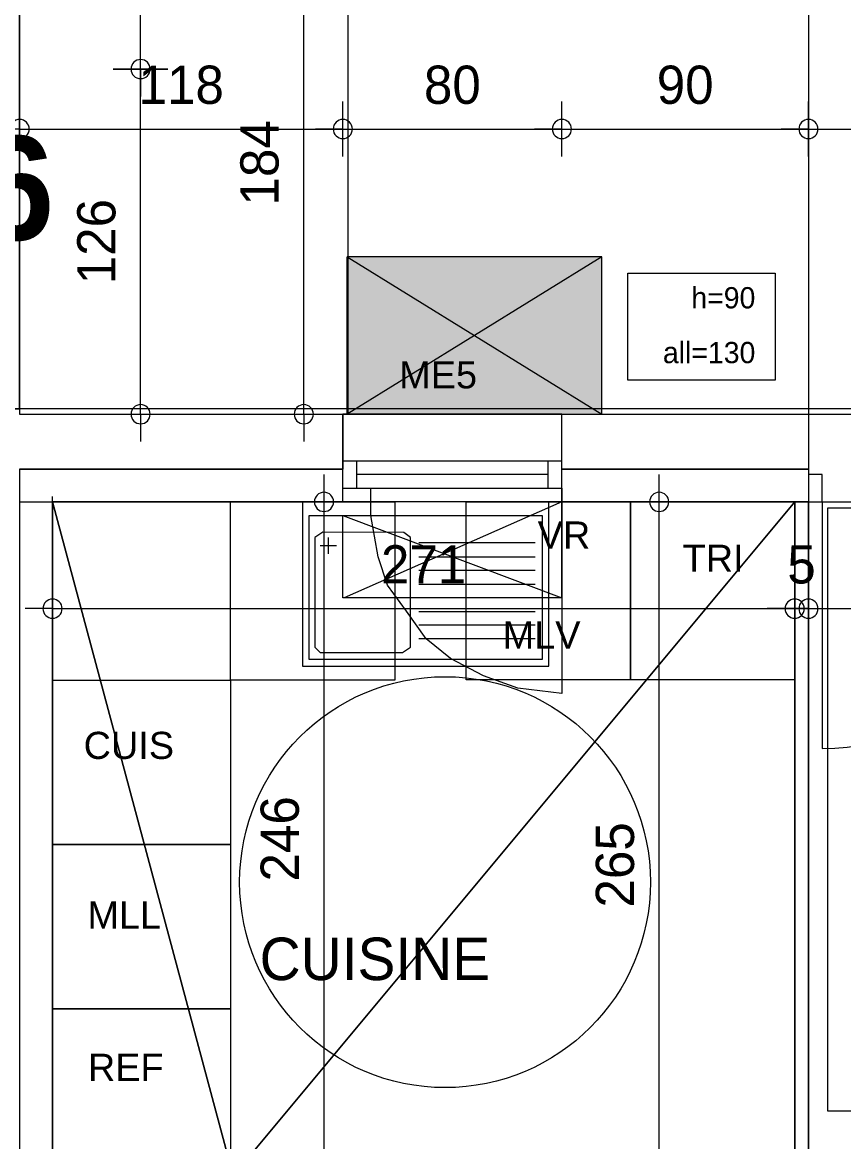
# Model space of a CAD drawing. Header units: metres. Extents: x 1.8 to 61.8, y -53.3 to -11.3.
# Drawn here: x 13.212 to 16.21, y -19.31 to -15.225 of the extents above; entities that cross this region are included whole.
import ezdxf
from ezdxf.enums import TextEntityAlignment as Align
from ezdxf.lldxf.tags import DXFTag

# ---------------------------------------------------------------- set-up
doc = ezdxf.new("R2010")
doc.units = ezdxf.units.M
doc.header["$MEASUREMENT"] = 0
for name, color, linetype in [('Calque commun', 7, 'Continuous'), ('Calque90', 7, 'Continuous'), ('Textes', 7, 'Continuous')]:
    doc.layers.add(name, color=color, linetype=linetype)
doc.styles.add('Arial14', font='arial.ttf', dxfattribs={"height": 0.098961})
doc.styles.add('Century Gothic12', font='GOTHIC.TTF', dxfattribs={"height": 0.077575})
doc.styles.add('Century Gothic18', font='GOTHIC.TTF', dxfattribs={"height": 0.139636})
doc.styles.add('Century Gothic19', font='GOTHICB.TTF', dxfattribs={"height": 0.378481})
doc.styles.add('Century Gothic21', font='GOTHIC.TTF', dxfattribs={"height": 0.155151})
tags = doc.linetypes.add('DOT2', pattern=[0.125, 0, -0.125]).pattern_tags.tags
tags[6:7] = [DXFTag(74, 4), DXFTag(75, 0), DXFTag(340, '0'), DXFTag(46, 1.0), DXFTag(50, 0.0), DXFTag(44, 0.0), DXFTag(45, 0.0)]
tags[4:5] = [DXFTag(74, 4), DXFTag(75, 0), DXFTag(340, '0'), DXFTag(46, 1.0), DXFTag(50, 0.0), DXFTag(44, 0.0), DXFTag(45, 0.0)]
tags = doc.linetypes.add('HIDDEN', pattern=[0.375, 0.25, -0.125]).pattern_tags.tags
tags[6:7] = [DXFTag(74, 4), DXFTag(75, 0), DXFTag(340, '0'), DXFTag(46, 1.0), DXFTag(50, 0.0), DXFTag(44, 0.0), DXFTag(45, 0.0)]
tags[4:5] = [DXFTag(74, 4), DXFTag(75, 0), DXFTag(340, '0'), DXFTag(46, 1.0), DXFTag(50, 0.0), DXFTag(44, 0.0), DXFTag(45, 0.0)]
tags = doc.linetypes.add('HIDDEN2', pattern=[0.1875, 0.125, -0.0625]).pattern_tags.tags
tags[6:7] = [DXFTag(74, 4), DXFTag(75, 0), DXFTag(340, '0'), DXFTag(46, 1.0), DXFTag(50, 0.0), DXFTag(44, 0.0), DXFTag(45, 0.0)]
tags[4:5] = [DXFTag(74, 4), DXFTag(75, 0), DXFTag(340, '0'), DXFTag(46, 1.0), DXFTag(50, 0.0), DXFTag(44, 0.0), DXFTag(45, 0.0)]

# ---------------------------------------------------------------- blocks, each defined once
blk = doc.blocks.new('Block51922')
at = {"layer": 'Calque commun', "color": 7, "linetype": 'Continuous', "lineweight": 18}
for p, q in [((13.2015, -16.6552), (14.3815, -16.6552)), ((15.1815, -16.6552), (16.0815, -16.6552))]:
    blk.add_line(p, q, dxfattribs=at)
at = {"layer": 'Calque commun', "color": 7, "linetype": 'Continuous', "lineweight": 9}
for p, q in [((13.2015, -16.8552), (14.3815, -16.8552)), ((15.1815, -16.8552), (16.0815, -16.8552)), ((13.2015, -16.9752), (14.3815, -16.9752)), ((15.1815, -16.9752), (16.0815, -16.9752))]:
    blk.add_line(p, q, dxfattribs=at)
blk = doc.blocks.new('@PRES_1_$$_1')
at = {"layer": 'Calque commun', "color": 5, "linetype": 'Continuous', "lineweight": 9}
blk.add_line((0.05, 0.32), (0.05, 1.22), dxfattribs=at)
at = {"layer": 'Calque commun', "color": 5, "linetype": 'Continuous', "lineweight": 9, "extrusion": (0, 0, -1)}
blk.add_arc((-0.05, 0.32), 0.9, 90, 180, dxfattribs=at)
at = {"layer": 'Calque commun', "color": 5, "linetype": 'Continuous', "lineweight": 9}
mesh = blk.add_polyface(dxfattribs=at)
corners = [(0, 0.22), (0, 0.32), (0.05, 0.32), (0.05, 0.22)]
mesh.append_faces([[corners[k] for k in face] for face in [(0, 1, 2, 3)]], dxfattribs={"color": 5})
mesh = blk.add_polyface(dxfattribs=at)
corners = [(0.95, 0.22), (0.95, 0.32), (1, 0.32), (1, 0.22)]
mesh.append_faces([[corners[k] for k in face] for face in [(0, 1, 2, 3)]], dxfattribs={"color": 5})
blk = doc.blocks.new('@PRES_1_$$_1-2')
at = {"layer": 'Calque commun', "color": 0, "linetype": 'Continuous', "lineweight": 9}
blk.add_line((0, 0), (0, 0.32), dxfattribs=at)
blk = doc.blocks.new('@PRES_1_$$_1-3')
at = {"layer": 'Calque commun', "color": 0, "linetype": 'Continuous', "lineweight": 9}
blk.add_line((0, 0), (0, 0.32), dxfattribs=at)
blk = doc.blocks.new('INTER_2D_COMB')
at = {"layer": 'Calque commun', "color": 0, "linetype": 'ByBlock', "lineweight": -2}
blk.add_blockref('@PRES_1_$$_1', (0, 0), dxfattribs=at)
at = {"layer": 'Calque commun', "color": 5, "linetype": 'ByBlock', "lineweight": -2}
blk.add_blockref('@PRES_1_$$_1-2', (0, 0), dxfattribs=at)
at = {"layer": 'Calque commun', "color": 5, "linetype": 'ByBlock', "lineweight": -2, "extrusion": (0, 0, -1), "xscale": -1, "yscale": -1, "zscale": -1, "rotation": -180}
blk.add_blockref('@PRES_1_$$_1-3', (-1, 0), dxfattribs=at)
blk = doc.blocks.new('PLACED_COMB')
at = {"layer": 'Calque commun', "color": 0, "linetype": 'ByBlock', "lineweight": -2}
blk.add_blockref('INTER_2D_COMB', (0, 0), dxfattribs=at)
blk = doc.blocks.new('Block51939')
at = {"layer": 'Calque commun', "color": 7, "linetype": 'Continuous', "lineweight": 9}
blk.add_line((13.3216, -25.3152), (13.3216, -16.9552), dxfattribs=at)
blk = doc.blocks.new('120x220')
at = {"layer": 'Calque commun', "color": 7, "linetype": 'HIDDEN', "lineweight": 9}
mesh = blk.add_polyface(dxfattribs=at)
corners = [(0, 2.2), (0, 0), (1.2, 0), (1.2, 2.2)]
mesh.append_faces([[corners[k] for k in face] for face in [(0, 1, 2, 3)]], dxfattribs={"color": 7})
blk = doc.blocks.new('@PRES_1_$$_1-13')
at = {"layer": 'Calque commun', "color": 5, "linetype": 'Continuous', "lineweight": 9}
for p, q in [((0, 0.32), (0.8, 0.32)), ((0.8, 0.15), (0, 0.15)), ((0.05, 0.05), (0.05, 0.15)), ((0.75, 0.15), (0.75, 0.05)), ((0.05, 0.1), (0.75, 0.1)), ((0.8, 0.05), (0, 0.05)), ((0, 0), (0.8, 0))]:
    blk.add_line(p, q, dxfattribs=at)
blk = doc.blocks.new('@PRES_1_$$_1-14')
at = {"layer": 'Calque commun', "color": 7, "linetype": 'Continuous', "lineweight": 9}
blk.add_line((0, 0), (0, 0.32), dxfattribs=at)
blk = doc.blocks.new('@PRES_1_$$_1-15')
at = {"layer": 'Calque commun', "color": 7, "linetype": 'Continuous', "lineweight": 9}
blk.add_line((0, 0), (0, 0.32), dxfattribs=at)
blk = doc.blocks.new('INTER_2D_COMB5')
at = {"layer": 'Calque commun', "color": 0, "linetype": 'ByBlock', "lineweight": -2}
for name in ['@PRES_1_$$_1-13', '@PRES_1_$$_1-14']:
    blk.add_blockref(name, (0, 0), dxfattribs=at)
at = {"layer": 'Calque commun', "color": 0, "linetype": 'ByBlock', "lineweight": -2, "extrusion": (0, 0, -1), "xscale": -1, "yscale": -1, "zscale": -1, "rotation": -180}
blk.add_blockref('@PRES_1_$$_1-15', (-0.8, 0), dxfattribs=at)
blk = doc.blocks.new('PLACED_COMB5')
at = {"layer": 'Calque commun', "color": 0, "linetype": 'ByBlock', "lineweight": -2}
blk.add_blockref('INTER_2D_COMB5', (0, 0), dxfattribs=at)
blk = doc.blocks.new('new179')
at = {"layer": 'Calque commun', "color": 5, "linetype": 'Continuous', "lineweight": 9}
blk.add_arc((0, 0), 0.5, 0, 359.99941, dxfattribs=at)
blk = doc.blocks.new('new180')
at = {"layer": 'Calque commun', "color": 5, "linetype": 'Continuous', "lineweight": 9}
blk.add_arc((0, 0), 0.5, 0, 359.99941, dxfattribs=at)
blk = doc.blocks.new('DimLine52511')
at = {"layer": 'Calque commun', "color": 5, "linetype": 'Continuous', "lineweight": 9}
for p, q in [((13.6432, -15.3952), (13.6432, -15.2952)), ((13.5432, -15.3952), (13.7432, -15.3952)), ((13.6432, -16.6552), (13.6432, -15.3952)), ((13.5432, -16.6552), (13.7432, -16.6552)), ((13.6432, -16.6552), (13.6432, -16.7552))]:
    blk.add_line(p, q, dxfattribs=at)
at = {"layer": 'Calque commun', "color": 5, "linetype": 'Continuous', "lineweight": 9, "xscale": 0.07000000029802322, "yscale": 0.07000000029802322, "zscale": 0.07000000029802322, "rotation": 90}
for name, p in [('new180', (13.6432, -15.3952)), ('new179', (13.6432, -16.6552))]:
    blk.add_blockref(name, p, dxfattribs=at)
at = {"layer": 'Calque commun', "color": 5, "linetype": 'Continuous', "lineweight": 9, "style": 'Century Gothic18'}
blk.add_text('126', height=0.13964, rotation=90, dxfattribs=at).set_placement((13.5932, -16.0252), align=Align.BOTTOM_CENTER)
blk = doc.blocks.new('new229')
at = {"layer": 'Calque commun', "color": 5, "linetype": 'Continuous', "lineweight": 9}
blk.add_arc((0, 0), 0.5, 0, 359.99941, dxfattribs=at)
blk = doc.blocks.new('new230')
at = {"layer": 'Calque commun', "color": 5, "linetype": 'Continuous', "lineweight": 9}
blk.add_arc((0, 0), 0.5, 0, 359.99941, dxfattribs=at)
blk = doc.blocks.new('DimLine54731')
at = {"layer": 'Calque commun', "color": 5, "linetype": 'Continuous', "lineweight": 9}
for p, q in [((13.2015, -15.7141), (13.2015, -15.5141)), ((14.3815, -15.7141), (14.3815, -15.5141)), ((13.2015, -15.6141), (13.1015, -15.6141)), ((13.2015, -15.6141), (14.3815, -15.6141)), ((14.3815, -15.6141), (14.4815, -15.6141))]:
    blk.add_line(p, q, dxfattribs=at)
at = {"layer": 'Calque commun', "color": 5, "linetype": 'Continuous', "lineweight": 9, "xscale": 0.07000000029802322, "yscale": 0.07000000029802322, "zscale": 0.07000000029802322}
for name, p in [('new229', (13.2015, -15.6141)), ('new230', (14.3815, -15.6141))]:
    blk.add_blockref(name, p, dxfattribs=at)
at = {"layer": 'Calque commun', "color": 5, "linetype": 'Continuous', "lineweight": 9, "style": 'Century Gothic18'}
blk.add_text('118', height=0.13964, dxfattribs=at).set_placement((13.7915, -15.5641), align=Align.BOTTOM_CENTER)
blk = doc.blocks.new('new231')
at = {"layer": 'Calque commun', "color": 5, "linetype": 'Continuous', "lineweight": 9}
blk.add_arc((0, 0), 0.5, 0, 359.99941, dxfattribs=at)
blk = doc.blocks.new('new232')
at = {"layer": 'Calque commun', "color": 5, "linetype": 'Continuous', "lineweight": 9}
blk.add_arc((0, 0), 0.5, 0, 359.99941, dxfattribs=at)
blk = doc.blocks.new('DimLine54739')
at = {"layer": 'Calque commun', "color": 5, "linetype": 'Continuous', "lineweight": 9}
for p, q in [((14.3815, -15.7141), (14.3815, -15.5141)), ((15.1815, -15.7141), (15.1815, -15.5141)), ((14.3815, -15.6141), (14.2815, -15.6141)), ((14.3815, -15.6141), (15.1815, -15.6141)), ((15.1815, -15.6141), (15.2815, -15.6141))]:
    blk.add_line(p, q, dxfattribs=at)
at = {"layer": 'Calque commun', "color": 5, "linetype": 'Continuous', "lineweight": 9, "xscale": 0.07000000029802322, "yscale": 0.07000000029802322, "zscale": 0.07000000029802322}
for name, p in [('new231', (14.3815, -15.6141)), ('new232', (15.1815, -15.6141))]:
    blk.add_blockref(name, p, dxfattribs=at)
at = {"layer": 'Calque commun', "color": 5, "linetype": 'Continuous', "lineweight": 9, "style": 'Century Gothic18'}
blk.add_text('80', height=0.13964, dxfattribs=at).set_placement((14.7815, -15.5641), align=Align.BOTTOM_CENTER)
blk = doc.blocks.new('new233')
at = {"layer": 'Calque commun', "color": 5, "linetype": 'Continuous', "lineweight": 9}
blk.add_arc((0, 0), 0.5, 0, 359.99941, dxfattribs=at)
blk = doc.blocks.new('new234')
at = {"layer": 'Calque commun', "color": 5, "linetype": 'Continuous', "lineweight": 9}
blk.add_arc((0, 0), 0.5, 0, 359.99941, dxfattribs=at)
blk = doc.blocks.new('DimLine54747')
at = {"layer": 'Calque commun', "color": 5, "linetype": 'Continuous', "lineweight": 9}
for p, q in [((15.1815, -15.7141), (15.1815, -15.5141)), ((16.0815, -15.7141), (16.0815, -15.5141)), ((15.1815, -15.6141), (15.0815, -15.6141)), ((15.1815, -15.6141), (16.0815, -15.6141)), ((16.0815, -15.6141), (16.1815, -15.6141))]:
    blk.add_line(p, q, dxfattribs=at)
at = {"layer": 'Calque commun', "color": 5, "linetype": 'Continuous', "lineweight": 9, "xscale": 0.07000000029802322, "yscale": 0.07000000029802322, "zscale": 0.07000000029802322}
for name, p in [('new233', (15.1815, -15.6141)), ('new234', (16.0815, -15.6141))]:
    blk.add_blockref(name, p, dxfattribs=at)
at = {"layer": 'Calque commun', "color": 5, "linetype": 'Continuous', "lineweight": 9, "style": 'Century Gothic18'}
blk.add_text('90', height=0.13964, dxfattribs=at).set_placement((15.6315, -15.5641), align=Align.BOTTOM_CENTER)
blk = doc.blocks.new('new235')
at = {"layer": 'Calque commun', "color": 5, "linetype": 'Continuous', "lineweight": 9}
blk.add_arc((0, 0), 0.5, 0, 359.99941, dxfattribs=at)
blk = doc.blocks.new('new236')
at = {"layer": 'Calque commun', "color": 5, "linetype": 'Continuous', "lineweight": 9}
blk.add_arc((0, 0), 0.5, 0, 359.99941, dxfattribs=at)
blk = doc.blocks.new('DimLine54755')
at = {"layer": 'Calque commun', "color": 5, "linetype": 'Continuous', "lineweight": 9}
for p, q in [((16.0815, -15.7141), (16.0815, -15.5141)), ((17.0815, -15.7141), (17.0815, -15.5141)), ((16.0815, -15.6141), (15.9815, -15.6141)), ((16.0815, -15.6141), (17.0815, -15.6141)), ((17.0815, -15.6141), (17.1815, -15.6141))]:
    blk.add_line(p, q, dxfattribs=at)
at = {"layer": 'Calque commun', "color": 5, "linetype": 'Continuous', "lineweight": 9, "xscale": 0.07000000029802322, "yscale": 0.07000000029802322, "zscale": 0.07000000029802322}
for name, p in [('new235', (16.0815, -15.6141)), ('new236', (17.0815, -15.6141))]:
    blk.add_blockref(name, p, dxfattribs=at)
at = {"layer": 'Calque commun', "color": 5, "linetype": 'Continuous', "lineweight": 9, "style": 'Century Gothic18'}
blk.add_text('100', height=0.13964, dxfattribs=at).set_placement((16.5815, -15.5641), align=Align.BOTTOM_CENTER)
blk = doc.blocks.new('new243')
at = {"layer": 'Calque commun', "color": 5, "linetype": 'Continuous', "lineweight": 9}
blk.add_arc((0, 0), 0.5, 0, 359.99941, dxfattribs=at)
blk = doc.blocks.new('new244')
at = {"layer": 'Calque commun', "color": 5, "linetype": 'Continuous', "lineweight": 9}
blk.add_arc((0, 0), 0.5, 0, 359.99941, dxfattribs=at)
blk = doc.blocks.new('DimLine54791')
at = {"layer": 'Calque commun', "color": 5, "linetype": 'Continuous', "lineweight": 9}
for p, q in [((14.2389, -14.8198), (14.2389, -14.7198)), ((14.1389, -14.8198), (14.3389, -14.8198)), ((14.2389, -16.6552), (14.2389, -14.8198)), ((14.1389, -16.6552), (14.3389, -16.6552)), ((14.2389, -16.6552), (14.2389, -16.7552))]:
    blk.add_line(p, q, dxfattribs=at)
at = {"layer": 'Calque commun', "color": 5, "linetype": 'Continuous', "lineweight": 9, "xscale": 0.07000000029802322, "yscale": 0.07000000029802322, "zscale": 0.07000000029802322, "rotation": 90}
for name, p in [('new244', (14.2389, -14.8198)), ('new243', (14.2389, -16.6552))]:
    blk.add_blockref(name, p, dxfattribs=at)
at = {"layer": 'Calque commun', "color": 5, "linetype": 'Continuous', "lineweight": 9, "style": 'Century Gothic18'}
blk.add_text('184', height=0.13964, rotation=90, dxfattribs=at).set_placement((14.1889, -15.7375), align=Align.BOTTOM_CENTER)
blk = doc.blocks.new('new267')
at = {"layer": 'Calque commun', "color": 5, "linetype": 'Continuous', "lineweight": 9}
blk.add_arc((0, 0), 0.5, 0, 359.99941, dxfattribs=at)
blk = doc.blocks.new('new268')
at = {"layer": 'Calque commun', "color": 5, "linetype": 'Continuous', "lineweight": 9}
blk.add_arc((0, 0), 0.5, 0, 359.99941, dxfattribs=at)
blk = doc.blocks.new('DimLine55104')
at = {"layer": 'Calque commun', "color": 5, "linetype": 'Continuous', "lineweight": 9}
for p, q in [((13.6432, -14.7998), (13.6432, -14.6998)), ((13.5432, -14.7998), (13.7432, -14.7998)), ((13.6432, -15.3952), (13.6432, -14.7998)), ((13.7432, -15.3952), (13.5432, -15.3952)), ((13.6432, -15.3952), (13.6432, -15.4952))]:
    blk.add_line(p, q, dxfattribs=at)
at = {"layer": 'Calque commun', "color": 5, "linetype": 'Continuous', "lineweight": 9, "xscale": 0.07000000029802322, "yscale": 0.07000000029802322, "zscale": 0.07000000029802322, "rotation": 90}
for name, p in [('new268', (13.6432, -14.7998)), ('new267', (13.6432, -15.3952))]:
    blk.add_blockref(name, p, dxfattribs=at)
at = {"layer": 'Calque commun', "color": 5, "linetype": 'Continuous', "lineweight": 9, "style": 'Century Gothic18'}
blk.add_text('60', height=0.13964, rotation=90, dxfattribs=at).set_placement((13.5932, -15.0975), align=Align.BOTTOM_CENTER)
blk = doc.blocks.new('xmodule1pcent')
at = {"layer": 'Calque commun', "color": 5, "linetype": 'Continuous', "lineweight": 9}
blk.add_arc((0, 0), 0.5, 0, 359.99941, dxfattribs=at)
blk = doc.blocks.new('xmodule1pcent2')
at = {"layer": 'Calque commun', "color": 5, "linetype": 'Continuous', "lineweight": 9}
blk.add_arc((0, 0), 0.5, 0, 359.99941, dxfattribs=at)
blk = doc.blocks.new('DimLine53246')
at = {"layer": 'Calque commun', "color": 5, "linetype": 'Continuous', "lineweight": 9}
for p, q in [((16.0815, -18.1163), (16.0815, -18.3163)), ((17.3815, -18.1163), (17.3815, -18.3163)), ((16.0815, -18.2163), (15.9815, -18.2163)), ((16.0815, -18.2163), (17.3815, -18.2163)), ((17.3815, -18.2163), (17.4815, -18.2163))]:
    blk.add_line(p, q, dxfattribs=at)
at = {"layer": 'Calque commun', "color": 5, "linetype": 'Continuous', "lineweight": 9, "xscale": 0.07000000029802322, "yscale": 0.07000000029802322, "zscale": 0.07000000029802322}
for name, p in [('xmodule1pcent', (16.0815, -18.2163)), ('xmodule1pcent2', (17.3815, -18.2163))]:
    blk.add_blockref(name, p, dxfattribs=at)
at = {"layer": 'Calque commun', "color": 5, "linetype": 'Continuous', "lineweight": 9, "style": 'Century Gothic18'}
blk.add_text('130', height=0.13964, dxfattribs=at).set_placement((16.7315, -18.1663), align=Align.BOTTOM_CENTER)
blk = doc.blocks.new('xmodule1pcent3')
at = {"layer": 'Calque commun', "color": 5, "linetype": 'Continuous', "lineweight": 9}
blk.add_arc((0, 0), 0.5, 0, 359.99941, dxfattribs=at)
blk = doc.blocks.new('xmodule1pcent4')
at = {"layer": 'Calque commun', "color": 5, "linetype": 'Continuous', "lineweight": 9}
blk.add_arc((0, 0), 0.5, 0, 359.99941, dxfattribs=at)
blk = doc.blocks.new('DimLine55267')
at = {"layer": 'Calque commun', "color": 5, "linetype": 'Continuous', "lineweight": 9}
for p, q in [((13.3216, -18.1163), (13.3216, -18.3163)), ((16.0315, -18.1163), (16.0315, -18.3163)), ((13.3216, -18.2163), (13.2215, -18.2163)), ((13.3216, -18.2163), (16.0315, -18.2163)), ((16.0315, -18.2163), (16.1315, -18.2163))]:
    blk.add_line(p, q, dxfattribs=at)
at = {"layer": 'Calque commun', "color": 5, "linetype": 'Continuous', "lineweight": 9, "xscale": 0.07000000029802322, "yscale": 0.07000000029802322, "zscale": 0.07000000029802322}
for name, p in [('xmodule1pcent3', (13.3216, -18.2163)), ('xmodule1pcent4', (16.0315, -18.2163))]:
    blk.add_blockref(name, p, dxfattribs=at)
at = {"layer": 'Calque commun', "color": 5, "linetype": 'Continuous', "lineweight": 9, "style": 'Century Gothic18'}
blk.add_text('271', height=0.13964, dxfattribs=at).set_placement((14.6765, -18.1663), align=Align.BOTTOM_CENTER)
blk = doc.blocks.new('xmodule1pcent5')
at = {"layer": 'Calque commun', "color": 5, "linetype": 'Continuous', "lineweight": 9}
blk.add_arc((0, 0), 0.5, 0, 359.99941, dxfattribs=at)
blk = doc.blocks.new('xmodule1pcent6')
at = {"layer": 'Calque commun', "color": 5, "linetype": 'Continuous', "lineweight": 9}
blk.add_arc((0, 0), 0.5, 0, 359.99941, dxfattribs=at)
blk = doc.blocks.new('DimLine55275')
at = {"layer": 'Calque commun', "color": 5, "linetype": 'Continuous', "lineweight": 9}
for p, q in [((16.0315, -18.1163), (16.0315, -18.3163)), ((16.0815, -18.1163), (16.0815, -18.3163)), ((16.0315, -18.2163), (15.9315, -18.2163)), ((16.0315, -18.2163), (16.0815, -18.2163)), ((16.0815, -18.2163), (16.1815, -18.2163))]:
    blk.add_line(p, q, dxfattribs=at)
at = {"layer": 'Calque commun', "color": 5, "linetype": 'Continuous', "lineweight": 9, "xscale": 0.07000000029802322, "yscale": 0.07000000029802322, "zscale": 0.07000000029802322}
for name, p in [('xmodule1pcent5', (16.0315, -18.2163)), ('xmodule1pcent6', (16.0815, -18.2163))]:
    blk.add_blockref(name, p, dxfattribs=at)
at = {"layer": 'Calque commun', "color": 5, "linetype": 'Continuous', "lineweight": 9, "style": 'Century Gothic18'}
blk.add_text('5', height=0.1396, dxfattribs=at).set_placement((16.0565, -18.1663), align=Align.BOTTOM_CENTER)
blk = doc.blocks.new('xmodule1pcent27')
at = {"layer": 'Calque commun', "color": 5, "linetype": 'Continuous', "lineweight": 9}
blk.add_arc((0, 0), 0.5, 0, 359.99941, dxfattribs=at)
blk = doc.blocks.new('xmodule1pcent28')
at = {"layer": 'Calque commun', "color": 5, "linetype": 'Continuous', "lineweight": 9}
blk.add_arc((0, 0), 0.5, 0, 359.99941, dxfattribs=at)
blk = doc.blocks.new('DimLine55678')
at = {"layer": 'Calque commun', "color": 5, "linetype": 'Continuous', "lineweight": 9}
for p, q in [((15.5367, -17.8266), (15.5367, -17.7266)), ((15.6367, -17.8266), (15.4367, -17.8266)), ((15.5367, -20.4766), (15.5367, -17.8266)), ((15.6367, -20.4766), (15.4367, -20.4766)), ((15.5367, -20.4766), (15.5367, -20.5766))]:
    blk.add_line(p, q, dxfattribs=at)
at = {"layer": 'Calque commun', "color": 5, "linetype": 'Continuous', "lineweight": 9, "xscale": 0.07000000029802322, "yscale": 0.07000000029802322, "zscale": 0.07000000029802322, "rotation": 90}
for name, p in [('xmodule1pcent28', (15.5367, -17.8266)), ('xmodule1pcent27', (15.5367, -20.4766))]:
    blk.add_blockref(name, p, dxfattribs=at)
at = {"layer": 'Calque commun', "color": 5, "linetype": 'Continuous', "lineweight": 9, "style": 'Century Gothic18'}
blk.add_text('265', height=0.13964, rotation=90, dxfattribs=at).set_placement((15.4867, -19.1516), align=Align.BOTTOM_CENTER)
blk = doc.blocks.new('xmodule1pcent31')
at = {"layer": 'Calque commun', "color": 5, "linetype": 'Continuous', "lineweight": 9}
blk.add_arc((0, 0), 0.5, 0, 359.99941, dxfattribs=at)
blk = doc.blocks.new('xmodule1pcent32')
at = {"layer": 'Calque commun', "color": 5, "linetype": 'Continuous', "lineweight": 9}
blk.add_arc((0, 0), 0.5, 0, 359.99941, dxfattribs=at)
blk = doc.blocks.new('DimLine55694')
at = {"layer": 'Calque commun', "color": 5, "linetype": 'Continuous', "lineweight": 9}
for p, q in [((14.3129, -17.8266), (14.3129, -17.7266)), ((14.2129, -17.8266), (14.4129, -17.8266)), ((14.3129, -20.2866), (14.3129, -17.8266)), ((14.2129, -20.2866), (14.4129, -20.2866)), ((14.3129, -20.2866), (14.3129, -20.3866))]:
    blk.add_line(p, q, dxfattribs=at)
at = {"layer": 'Calque commun', "color": 5, "linetype": 'Continuous', "lineweight": 9, "xscale": 0.07000000029802322, "yscale": 0.07000000029802322, "zscale": 0.07000000029802322, "rotation": 90}
for name, p in [('xmodule1pcent32', (14.3129, -17.8266)), ('xmodule1pcent31', (14.3129, -20.2866))]:
    blk.add_blockref(name, p, dxfattribs=at)
at = {"layer": 'Calque commun', "color": 5, "linetype": 'Continuous', "lineweight": 9, "style": 'Century Gothic18'}
blk.add_text('246', height=0.13964, rotation=90, dxfattribs=at).set_placement((14.2629, -19.0566), align=Align.BOTTOM_CENTER)
blk = doc.blocks.new('_15-2')
at = {"layer": 'Calque90', "color": 6, "linetype": 'ByBlock', "lineweight": 9}
for p, q in [((0.9, 0.6), (0, 0.6)), ((0, 0.6), (0, 0)), ((0.9, 0), (0.9, 0.6)), ((0.025, 0.025), (0.025, 0.55)), ((0.025, 0.55), (0.875, 0.55)), ((0.875, 0.55), (0.875, 0.025)), ((0.075, 0.49), (0.045, 0.47)), ((0.045, 0.47), (0.045, 0.07)), ((0.37, 0.4888), (0.075, 0.49)), ((0.095, 0.4099), (0.095, 0.4699)), ((0.395, 0.47), (0.37, 0.4888)), ((0.395, 0.07), (0.395, 0.47)), ((0.85, 0.45), (0.425, 0.45)), ((0.125, 0.4398), (0.065, 0.44)), ((0.425, 0.4), (0.85, 0.4)), ((0.85, 0.35), (0.425, 0.35)), ((0.425, 0.3), (0.85, 0.3)), ((0.85, 0.25), (0.425, 0.25)), ((0.425, 0.2), (0.85, 0.2)), ((0.85, 0.15), (0.425, 0.15)), ((0.85, 0.1), (0.425, 0.1)), ((0.045, 0.07), (0.065, 0.05)), ((0.045, 0.07), (0.065, 0.05)), ((0.065, 0.05), (0.365, 0.05)), ((0.365, 0.05), (0.395, 0.07)), ((0, 0), (0.9, 0)), ((0.875, 0.025), (0.025, 0.025))]:
    blk.add_line(p, q, dxfattribs=at)
blk = doc.blocks.new('60x65')
at = {"layer": 'Calque commun', "color": 7, "linetype": 'HIDDEN', "lineweight": 9}
mesh = blk.add_polyface(dxfattribs=at)
corners = [(0, 0.6), (0.65, 0.6), (0.65, 0), (0, 0)]
mesh.append_faces([[corners[k] for k in face] for face in [(0, 1, 2, 3)]], dxfattribs={"color": 7})
blk = doc.blocks.new('xmodule1pcent67')
at = {"layer": 'Calque commun', "color": 15, "linetype": 'Continuous', "lineweight": 18}
for p, q in [((16.0315, -17.8266), (16.0315, -20.3966)), ((16.0815, -17.8266), (16.0315, -17.8266)), ((16.0815, -17.8266), (16.0815, -20.3966))]:
    blk.add_line(p, q, dxfattribs=at)
at = {"layer": 'Calque commun', "color": 7, "linetype": 'HIDDEN', "lineweight": 9, "extrusion": (0, -1.22461e-16, -1)}
blk.add_arc((-14.7548, -19.2147), 0.75, 270, 269.9994, dxfattribs=at)
at = {"layer": 'Calque commun', "color": 5, "linetype": 'Continuous', "lineweight": 9}
for name in ['DimLine55694', 'DimLine55678', 'DimLine55267', 'DimLine55275', 'DimLine53246']:
    blk.add_blockref(name, (0, 0), dxfattribs=at)
at = {"layer": 'Calque commun', "color": 0, "linetype": 'ByBlock', "lineweight": -2, "rotation": -90.00000000000001}
for p in [(13.9715, -17.8268), (14.8315, -17.8267), (15.4315, -17.8266)]:
    blk.add_blockref('60x65', p, dxfattribs=at)
at = {"layer": 'Calque commun', "color": 0, "linetype": 'DOT2', "lineweight": -2}
blk.add_blockref('_15-2', (14.2339, -18.4266), dxfattribs=at)
at = {"layer": 'Calque commun', "color": 0, "linetype": 'ByBlock', "lineweight": -2}
for name, p in [('120x220', (16.1509, -20.049)), ('60x65', (13.3216, -19.0768)), ('60x65', (13.3216, -19.6768)), ('60x65', (13.3216, -20.2768))]:
    blk.add_blockref(name, p, dxfattribs=at)
at = {"layer": 'Textes', "color": 5, "linetype": 'ByBlock', "lineweight": -2, "style": 'Arial14'}
for s, p in [('TRI', (15.6223, -18.1115)), ('MLV', (14.9652, -18.3916)), ('CUIS', (13.4351, -18.7945)), ('MLL', (13.4491, -19.4138)), ('REF', (13.4508, -19.9697))]:
    blk.add_text(s, height=0.09896, dxfattribs=at).set_placement(p, align=Align.BOTTOM_LEFT)
at = {"layer": 'Textes', "color": 5, "linetype": 'ByBlock', "lineweight": -2, "style": 'Century Gothic21'}
blk.add_text('CUISINE', height=0.15515, dxfattribs=at).set_placement((14.0777, -19.4171), align=Align.TOP_LEFT)
at = {"layer": 'Calque commun', "color": 9, "linetype": 'Continuous', "lineweight": 18}
mesh = blk.add_polyface(dxfattribs=at)
corners = [(13.3216, -17.8268), (13.3216, -20.2866), (13.9816, -20.2866), (13.3216, -26.1866), (16.9815, -22.4041), (13.9816, -21.0066), (16.0315, -20.4766), (16.9815, -21.654), (17.0395, -21.5019), (13.3216, -21.0066), (18.2659, -20.4766), (17.262, -21.3766), (18.2659, -21.3766), (17.1586, -21.4553), (19.2815, -26.1866), (19.2815, -22.4041), (16.0315, -17.8266), (17.262, -21.4566)]
mesh.append_faces([[corners[k] for k in face] for face in [(3, 5, 9), (10, 11, 12)]], dxfattribs={"vtx0": -1, "color": 9})
mesh.append_faces([[corners[k] for k in face] for face in [(13, 11, 8), (0, 2, 16)]], dxfattribs={"vtx0": -1, "vtx1": -1, "color": 9})
mesh.append_faces([[corners[k] for k in face] for face in [(3, 4, 5), (6, 5, 7), (6, 8, 11)]], dxfattribs={"vtx0": -1, "vtx1": -1, "vtx2": -1, "color": 9})
mesh.append_faces([[corners[k] for k in face] for face in [(6, 7, 8), (6, 2, 5)]], dxfattribs={"vtx0": -1, "vtx2": -1, "color": 9})
mesh.append_faces([[corners[k] for k in face] for face in [(15, 4, 14)]], dxfattribs={"vtx1": -1, "color": 9})
mesh.append_faces([[corners[k] for k in face] for face in [(3, 14, 4), (10, 6, 11), (4, 7, 5), (6, 16, 2)]], dxfattribs={"vtx1": -1, "vtx2": -1, "color": 9})
mesh.append_faces([[corners[k] for k in face] for face in [(0, 1, 2), (13, 17, 11)]], dxfattribs={"vtx2": -1, "color": 9})
at = {"layer": 'Calque commun', "color": 9, "linetype": 'Continuous', "lineweight": 9}
mesh = blk.add_polyface(dxfattribs=at)
corners = [(17.3815, -20.3966), (16.0815, -20.3966), (16.0815, -17.8266), (17.3815, -17.8266)]
mesh.append_faces([[corners[k] for k in face] for face in [(0, 1, 2, 3)]], dxfattribs={"color": 9})

msp = doc.modelspace()

# ---------------------------------------------------------------- linework, layer by layer
at = {"layer": 'Calque commun', "color": 7, "linetype": 'HIDDEN', "lineweight": 9, "flags": 128}
msp.add_lwpolyline([(15.3271, -16.0812), (14.3977, -16.0812), (14.3977, -16.6552), (15.3271, -16.6552), (15.3271, -16.0812), (14.3977, -16.6552), (14.3977, -16.0812), (15.3271, -16.6552)], dxfattribs=at)
at = {"layer": 'Calque commun', "color": 7, "linetype": 'HIDDEN2', "lineweight": 9, "flags": 128}
msp.add_lwpolyline([(15.1815, -16.9251), (15.1815, -17.6751), (15.02, -17.6555), (14.8955, -17.6096), (14.7743, -17.5474), (14.6858, -17.4753), (14.6137, -17.3737), (14.5449, -17.2787), (14.5107, -17.1751), (14.4833, -17.0251), (14.4833, -16.9251)], dxfattribs=at)
at = {"layer": 'Calque commun', "color": 21, "linetype": 'HIDDEN2', "lineweight": 9, "flags": 128}
msp.add_lwpolyline([(15.1815, -16.9752), (15.1815, -17.3252), (14.3815, -17.3252), (14.3815, -17.0252), (15.1815, -17.3252), (15.1815, -16.9752), (14.3866, -17.3252)], dxfattribs=at)
at = {"layer": 'Calque commun', "color": 12, "linetype": 'Continuous', "lineweight": 18}
for points in [[(14.3815, -16.6552, 0), (14.3815, -16.8152, 0), (14.3815, -16.8552, 0), (13.2015, -16.8552, 0), (13.2015, -25.4552, 0), (14.8015, -25.4552, 0), (14.8015, -25.6552, 0)], [(16.0815, -16.6552, 0), (16.0815, -16.8552, 0), (15.1815, -16.8552, 0), (15.1815, -16.6552, 0)], [(16.0815, -16.6552, 0), (16.0815, -16.8552, 0), (15.1815, -16.8552, 0), (15.1815, -16.6552, 0)]]:
    msp.add_polyline3d(points, dxfattribs=at)
at = {"layer": 'Calque commun', "color": 43, "linetype": 'HIDDEN', "lineweight": 9}
msp.add_trace([(15.3271, -16.0812), (14.3977, -16.0812), (15.3271, -16.6552), (14.3977, -16.6552)], dxfattribs=at)

# ---------------------------------------------------------------- block references
at = {"layer": 'Calque commun', "color": 0, "linetype": 'ByBlock', "lineweight": -2}
for name, p in [('120x220', (13.2015, -16.6552)), ('120x220', (16.0815, -16.6552)), ('Block51939', (0, 0)), ('Block51922', (0, 0)), ('xmodule1pcent67', (0, 0.8514))]:
    msp.add_blockref(name, p, dxfattribs=at)
at = {"layer": 'Calque commun', "color": 5, "linetype": 'Continuous', "lineweight": 9}
for name in ['DimLine55104', 'DimLine54791', 'DimLine52511', 'DimLine54731', 'DimLine54739', 'DimLine54747', 'DimLine54755']:
    msp.add_blockref(name, (0, 0), dxfattribs=at)
at = {"layer": 'Calque commun', "color": 0, "linetype": 'ByBlock', "lineweight": -2, "extrusion": (0, 0, -1), "xscale": -1, "yscale": -1, "zscale": -1, "rotation": -180}
msp.add_blockref('PLACED_COMB5', (-15.1815, -16.9752), dxfattribs=at)
at = {"layer": 'Calque commun', "color": 0, "linetype": 'ByBlock', "lineweight": -2, "extrusion": (0, 0, -1), "xscale": -1, "yscale": -1, "zscale": -1}
msp.add_blockref('PLACED_COMB', (-16.0815, -16.6552), dxfattribs=at)

# ---------------------------------------------------------------- texts
at = {"layer": 'Calque commun', "color": 5, "linetype": 'ByBlock', "lineweight": -2, "insert": (15.8878, -16.1912), "char_height": 0.07758, "attachment_point": 3, "line_spacing_factor": 1.546883, "style": 'Century Gothic12'}
msp.add_mtext('h=90\\Pall=130', dxfattribs=at)
at = {"layer": 'Textes', "color": 5, "linetype": 'ByBlock', "lineweight": -2}
for s, height, style, p in [('6', 0.3785, 'Century Gothic19', (13.0471, -16.1322)), ('ME5', 0.09896, 'Arial14', (14.5874, -16.5905))]:
    msp.add_text(s, height=height, dxfattribs=dict(at, style=style)).set_placement(p, align=Align.BOTTOM_LEFT)
at = {"layer": 'Textes', "color": 5, "linetype": 'ByBlock', "lineweight": -2, "style": 'Arial14'}
msp.add_text('VR', height=0.09896, dxfattribs=at).set_placement((15.2851, -17.1752), align=Align.BOTTOM_RIGHT)

# ---------------------------------------------------------------- meshes
at = {"layer": 'Calque commun', "color": 7, "linetype": 'Continuous', "lineweight": 9}
mesh = msp.add_polyface(dxfattribs=at)
corners = [(61.7636, -11.3086), (1.7636, -11.3086), (1.7636, -53.3086), (61.7636, -53.3086)]
mesh.append_faces([[corners[k] for k in face] for face in [(0, 1, 2, 3)]], dxfattribs={"color": 7})
at = {"layer": 'Calque commun', "color": 9, "linetype": 'Continuous', "lineweight": 9}
mesh = msp.add_polyface(dxfattribs=at)
corners = [(19.6015, -23.7998), (26.0015, -23.7998), (19.4015, -16.6352), (13.2015, -16.6352), (13.2015, -14.7998), (13.0015, -16.6352), (19.6015, -25.6352), (13.0015, -25.6352), (13.0015, -23.7998), (6.6016, -23.7998), (6.6016, -14.7998), (26.0015, -14.7998), (19.4015, -14.7998)]
mesh.append_faces([[corners[k] for k in face] for face in [(11, 2, 1)]], dxfattribs={"vtx0": -1, "vtx1": -1, "color": 9})
mesh.append_faces([[corners[k] for k in face] for face in [(0, 2, 8)]], dxfattribs={"vtx0": -1, "vtx1": -1, "vtx2": -1, "color": 9})
mesh.append_faces([[corners[k] for k in face] for face in [(0, 8, 7), (5, 9, 8)]], dxfattribs={"vtx0": -1, "vtx2": -1, "color": 9})
mesh.append_faces([[corners[k] for k in face] for face in [(3, 4, 5), (6, 0, 7)]], dxfattribs={"vtx1": -1, "color": 9})
mesh.append_faces([[corners[k] for k in face] for face in [(0, 1, 2), (4, 10, 5), (10, 9, 5), (2, 5, 8)]], dxfattribs={"vtx1": -1, "vtx2": -1, "color": 9})
mesh.append_faces([[corners[k] for k in face] for face in [(11, 12, 2)]], dxfattribs={"vtx2": -1, "color": 9})
at = {"layer": 'Calque commun', "color": 11, "linetype": 'Continuous', "lineweight": 18}
mesh = msp.add_polyface(dxfattribs=at)
corners = [(15.4219, -16.1403), (15.9603, -16.1403), (15.9603, -16.5311), (15.4219, -16.5311)]
mesh.append_faces([[corners[k] for k in face] for face in [(0, 1, 2, 3)]], dxfattribs={"color": 11})

doc.saveas('drawing.dxf')
